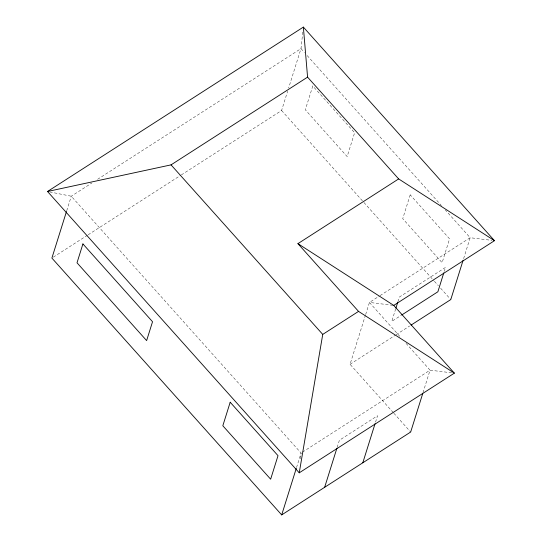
<?xml version="1.0" encoding="UTF-8"?>
<svg xmlns="http://www.w3.org/2000/svg" width="542" height="542" viewBox="0 0 542 542"><rect width="100%" height="100%" fill="white"/><g stroke="black" fill="none" stroke-linecap="round" stroke-linejoin="round"><path stroke-width="0.41" stroke-dasharray="2.71 2.03" d="M300.546 458.81L301.081 453.044L71.28 196.224L48.34 191.651M302.815 32.073L300.979 48.638L288.642 88M66.747 210.682L71.28 196.224L91.903 182.972M181.326 174.917L281.596 110.493L287.633 91.212M296.549 467.502L301.081 453.044M393.268 412.591L350.057 364.292L365.41 315.288M365.667 314.489L369.441 302.436L379.373 296.054M337.144 447.428L339.394 440.246L377.55 415.728L375.552 422.11M395.694 308.825L391.751 321.406L400.978 315.478M397.909 301.745L399.393 297.03L445.517 267.396L444.284 271.325M463.62 258.602L470.165 237.721L445.355 209.984M423.004 392.672L430.05 370.179L405.917 343.208M97.594 179.314L300.979 48.638L304.36 52.418M53.319 257.165L87.452 235.235M88.163 234.774L180.615 175.371M380.077 295.6L470.165 237.721L491.967 240.377M350.057 364.292L395.457 335.125M396.161 334.665L409.644 326.006M302.497 452.136L430.05 370.179L451.852 372.835M392.916 305.302L369.441 302.436L400.87 337.558M307.178 55.569L441.405 205.574M281.596 110.493L363.37 201.881M363.933 202.512L433.864 280.668M434.427 281.298L438.376 285.709M440.632 288.229L450.781 299.57M393.831 413.214L410.667 432.028M312.788 85.968L305.315 109.796L347.158 156.557L354.624 132.729L312.788 85.968M410.199 194.842L402.733 218.67L442.116 262.674L449.582 238.846L410.199 194.842"/><path stroke-width="0.81" d="M299.245 472.814L322.741 334.4L358.547 311.393L454.365 373.14L299.245 472.814L47.52 191.489L303.364 27.1L494.48 240.682L393.756 305.403L297.924 243.643L398.655 178.921L494.48 240.682M66.497 211.488L51.896 258.08L281.698 514.9L410.667 432.028L422.753 393.472M281.698 514.9L296.298 468.308M324.644 487.305L336.894 448.22M395.938 308.039L397.665 302.538M362.808 462.787L375.05 423.708M443.79 272.897L437.875 291.772L401.683 315.024M463.119 260.207L450.781 299.57L411.06 325.098M47.52 191.489L171.042 164.87L307.578 77.14L303.364 27.1M307.578 77.14L398.655 178.921M393.756 305.403L454.365 373.14M297.924 243.643L358.547 311.393M171.042 164.87L322.741 334.4M82.919 243.934L77.011 262.795L146.625 340.6L152.539 321.731L82.919 243.934M230.194 402.232L222.823 425.761L270.641 479.196L278.012 455.673L230.194 402.232"/></g></svg>
